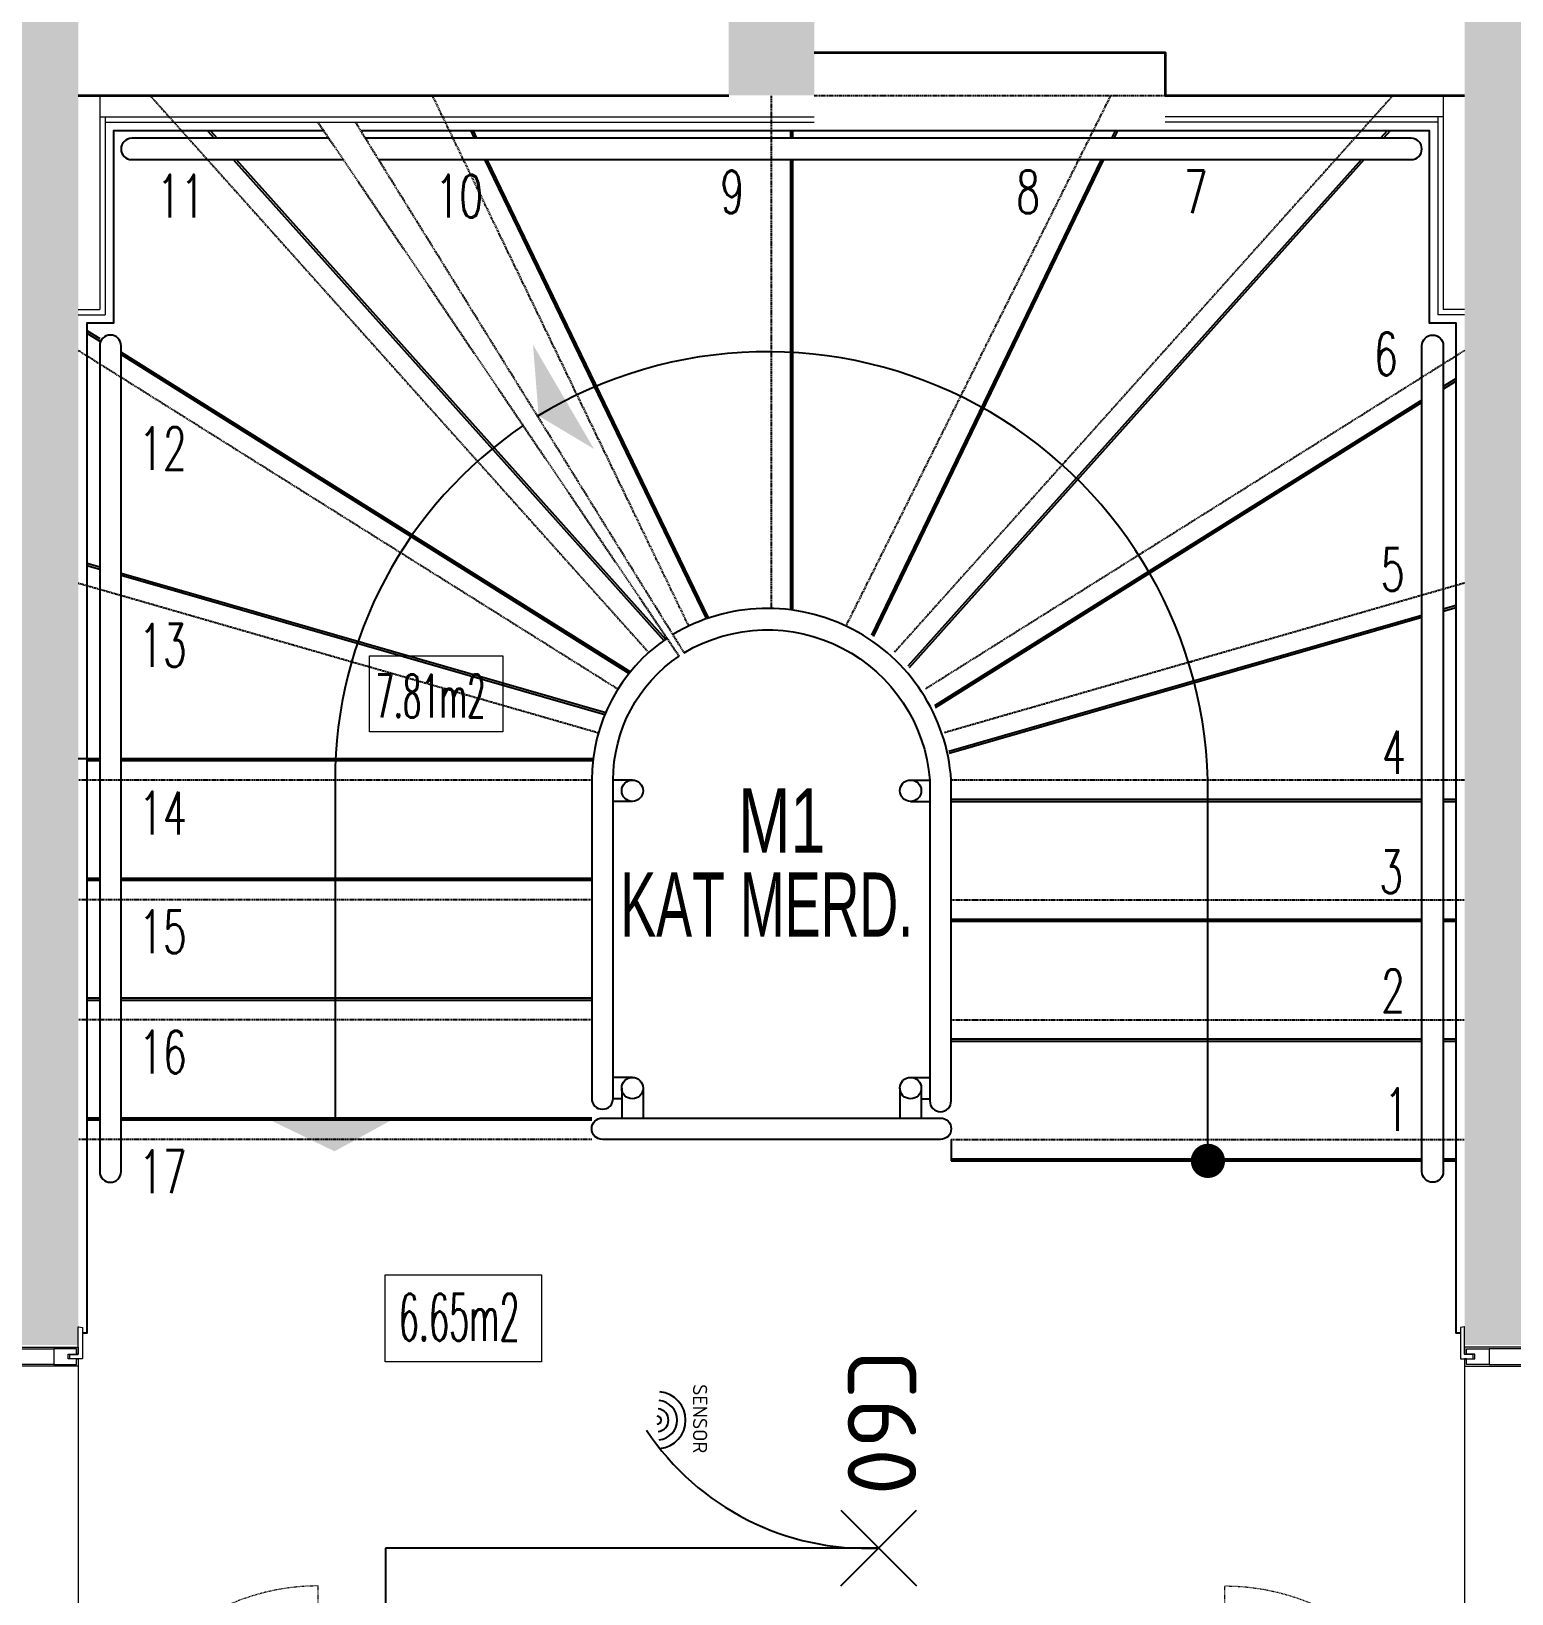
# Model space of a CAD drawing. Header units: millimetres. Extents: x -4402 to 30102, y 1696 to 6551.
# Drawn here: x 16044.1 to 16390.1, y 4276.8 to 4642 of the extents above; entities that cross this region are included whole.
import ezdxf

# ---------------------------------------------------------------- set-up
doc = ezdxf.new("R2010")
doc.units = ezdxf.units.MM
doc.linetypes.add('DOT', pattern=[0.25, 0, -0.25])
doc.linetypes.add('HIDDEN', pattern=[0.375, 0.25, -0.125])
for name, color, linetype in [('BOYA', 253, 'Continuous'), ('CEMAL AYAR  AYD. HAT', 6, 'Continuous'), ('YM', 7, 'Continuous')]:
    doc.layers.add(name, color=color, linetype=linetype)
for name, color, linetype, lineweight in [('DV', 4, 'Continuous', 35), ('KP', 1, 'Continuous', 20), ('M', 30, 'Continuous', 25), ('MH', 20, 'Continuous', 20), ('P', 1, 'Continuous', 20), ('S', 6, 'Continuous', 20), ('YA', 3, 'Continuous', 13), ('YYM', 20, 'Continuous', 18)]:
    doc.layers.add(name, color=color, linetype=linetype, lineweight=lineweight)
doc.styles.add('1', font='arial.ttf', dxfattribs={"height": 18})
doc.styles.add('SIMPLEX', font='SIMPLEX.SHX', dxfattribs={"width": 0.65, "height": 10})
doc.styles.add('TXT', font='isocpeur.ttf')

# ---------------------------------------------------------------- blocks, each defined once
blk = doc.blocks.new('SK01')
at = {"layer": 'P', "color": 40, "linetype": 'DOT', "ltscale": 0.5}
blk.add_line((-1.71, 56.05), (-53.66, 56.05), dxfattribs=at)
at = {"layer": 'P'}
for p, q in [((-1.12, 4.2), (-1.12, 55.8)), ((-0.8, 55.9), (-1.02, 55.9)), ((-0.8, 55.9), (-0.8, 4.1)), ((-0.8, 55.9), (0.68, 55.9)), ((0.68, 55.9), (-0.8, 55.9)), ((0.68, 55.9), (0.68, 4.1)), ((0.68, 55.9), (0.9, 55.9)), ((1, 4.2), (1, 55.8)), ((8, 55), (8, 5)), ((0.68, 50.9), (-0.8, 50.9)), ((-4.77, 17.84), (-4.99, 7.61)), ((-4.77, 17.84), (-3.66, 17.84)), ((-3.66, 17.84), (-3.25, 8.61)), ((-3.25, 8.61), (-1.77, 8.61)), ((0.68, 9.1), (-0.8, 9.1)), ((1.65, 8.31), (2.52, 8.31)), ((1.65, 7.41), (2.52, 7.41)), ((2.52, 8.42), (2.52, 7.34)), ((2.72, 8.62), (3.35, 8.62)), ((3.55, 8.42), (3.55, 7.34)), ((3.55, 8.31), (3.84, 8.31)), ((3.55, 7.41), (3.84, 7.41)), ((3.84, 8.31), (3.84, 7.41)), ((-4.49, 7.11), (-1.77, 7.11)), ((-0.8, 4.1), (-1.02, 4.1)), ((0.68, 4.1), (-0.8, 4.1)), ((0.68, 4.1), (0.9, 4.1)), ((2.72, 7.14), (3.35, 7.14))]:
    blk.add_line(p, q, dxfattribs=at)
at = {"layer": 'P', "color": 1}
for points in [[(-0.8, 59.7), (-0.8, 56.2), (-1.02, 56.2, -0.414214), (-1.12, 56.3), (-1.12, 63.6, -0.414214), (-1.02, 63.7), (-0.8, 63.7)], [(-0.8, 0.3), (-0.8, 3.8), (-1.02, 3.8, 0.414214), (-1.12, 3.7), (-1.12, -3.6, 0.414214), (-1.02, -3.7), (-0.8, -3.7)]]:
    blk.add_lwpolyline(points, format="xyb", close=True, dxfattribs=at)
for points in [[(0, 56.2), (-0.8, 56.2), (-0.8, 63.7), (0, 63.7)], [(0, 59.2), (0, 56.2), (1.28, 56.2), (1.28, 55), (8, 55), (8, 59.2)], [(1.28, 55.98), (1.18, 55.98), (1, 55.78), (1, 55.36), (1.18, 55.16), (1.28, 55.16), (1.28, 55.46), (1.58, 55.46), (1.58, 55.66), (1.28, 55.66)], [(0, 3.8), (-0.8, 3.8), (-0.8, -3.7), (0, -3.7)], [(0, 0.8), (0, 3.8), (1.28, 3.8), (1.28, 5), (8, 5), (8, 0.8)], [(1.28, 4.02), (1.18, 4.02), (1, 4.22), (1, 4.64), (1.18, 4.84), (1.28, 4.84), (1.28, 4.54), (1.58, 4.54), (1.58, 4.34), (1.28, 4.34)], [(0, 0), (0, 0.8), (8, 0.8), (8, 0)]]:
    blk.add_lwpolyline(points, close=True, dxfattribs=at)
for points in [[(0, 59.2), (8, 59.2), (8, 60), (0, 60)], [(1.28, 55), (8, 55)]]:
    blk.add_lwpolyline(points, dxfattribs=at)
at = {"layer": 'P'}
for points in [[(8, 55), (8, 54.78, -0.414214), (7.9, 54.68), (1.38, 54.68, -0.414214), (1.28, 54.78), (1.28, 55)], [(-1.32, 8.91), (-1.57, 8.91, 0.414214), (-1.77, 8.71), (-1.77, 7.01, 0.414214), (-1.57, 6.81), (-1.32, 6.81)], [(-1.12, 9.91, 0.414214), (-1.32, 9.71), (-1.32, 6.01, 0.414214), (-1.12, 5.81)], [(1, 9.91, -0.414214), (1.2, 9.71), (1.2, 6.01, -0.414214), (1, 5.81)], [(1.2, 8.91), (1.45, 8.91, -0.414214), (1.65, 8.71), (1.65, 7.01, -0.414214), (1.45, 6.81), (1.2, 6.81)], [(8, 5), (8, 5.22, 0.414214), (7.9, 5.32), (1.38, 5.32, 0.414214), (1.28, 5.22), (1.28, 5)]]:
    blk.add_lwpolyline(points, format="xyb", dxfattribs=at)
for points in [[(2.88, 8.62), (2.88, 9.02), (3.2, 9.02), (3.2, 8.62)], [(3.2, 7.14), (3.2, 6.12), (2.88, 6.12), (2.88, 7.14)]]:
    blk.add_lwpolyline(points, dxfattribs=at)
for points in [[(1.78, 5.52), (1.78, 5.32), (4.3, 5.32), (4.3, 5.52)], [(2.78, 6.94), (2.78, 6.02), (3.3, 6.02), (3.3, 6.94), (3.8, 6.94), (3.8, 5.52), (2.28, 5.52), (2.28, 6.94)]]:
    blk.add_lwpolyline(points, close=True, dxfattribs=at)
at = {"layer": 'P', "color": 1}
blk.add_circle((-1.71, 56.05), 0.5, dxfattribs=at)
at = {"layer": 'P', "color": 40, "linetype": 'DOT', "ltscale": 0.5}
blk.add_arc((-1.71, 56.05), 51.95, 180, 270.7596, dxfattribs=at)
at = {"layer": 'P'}
for centre, radius, start, end in [((-1.02, 55.8), 0.1, 90, 180), ((0.9, 55.8), 0.1, 0, 90), ((-4.49, 7.61), 0.5, 180, 270), ((2.72, 8.42), 0.2, 90, 180), ((2.72, 7.34), 0.2, 180, 270), ((3.35, 8.42), 0.2, 0, 90), ((3.35, 7.34), 0.2, 270, 0), ((-1.02, 4.2), 0.1, 180, 270), ((0.9, 4.2), 0.1, 270, 0)]:
    blk.add_arc(centre, radius, start, end, dxfattribs=at)
blk = doc.blocks.new('KP-100-D1')
at = {"layer": 'KP', "ltscale": 3}
for p, q in [((-10.1, 5), (-10.1, 95)), ((10, 95), (10, 5))]:
    blk.add_line(p, q, dxfattribs=at)
at = {"layer": 'KP'}
for p, q in [((-85.03, 12.5), (-85.03, 11.52)), ((-84.81, 11.52), (-85.03, 11.52)), ((-76.28, 11.52), (-84.81, 11.52)), ((-78.28, 14.5), (-83.03, 14.5)), ((-80.66, 14.5), (-80.66, 11.52)), ((-76.28, 11.52), (-76.5, 11.52)), ((-76.28, 12.5), (-76.28, 11.52)), ((-76.9, 9.22), (-84.41, 9.22)), ((-82.81, 9.52), (-82.81, 9.22)), ((-78.5, 9.52), (-78.5, 9.22)), ((-97.8, 3.83), (-101.3, 3.83)), ((-98.55, 3.68), (-100.55, 3.68)), ((-12.5, 4.05), (-12.5, 2.72)), ((-10.39, 3.4), (-13.18, 3.4))]:
    blk.add_line(p, q, dxfattribs=at)
at = {"layer": 'KP', "color": 1, "ltscale": 3}
for points in [[(-11, 96.75), (-9.1, 96.75, 0.414214), (-9, 96.85), (-9, 97.65, 0.414214), (-9.1, 97.75), (-10.9, 97.75, -0.414214), (-11, 97.85), (-11, 104.14, 0.453592), (-11.11, 104.23), (-11.91, 104.06, 0.375902), (-12, 103.96), (-12, 96.85, 0.414214), (-11.9, 96.75), (-11, 96.75)], [(10, 96.75), (8.1, 96.75, -0.414214), (8, 96.85), (8, 97.65, -0.414214), (8.1, 97.75), (9.9, 97.75, 0.414214), (10, 97.85), (10, 104.14, -0.453592), (10.11, 104.23), (10.91, 104.06, -0.375902), (11, 103.96), (11, 96.85, -0.414214), (10.9, 96.75), (10, 96.75)], [(-11, 3.25), (-9.1, 3.25, -0.414214), (-9, 3.15), (-9, 2.35, -0.414214), (-9.1, 2.25), (-10.9, 2.25, 0.414214), (-11, 2.15), (-11, -4.14, -0.453592), (-11.11, -4.23), (-11.91, -4.06, -0.375902), (-12, -3.96), (-12, 3.15, -0.414214), (-11.9, 3.25), (-11, 3.25)], [(10, 3.25), (8.1, 3.25, 0.414214), (8, 3.15), (8, 2.35, 0.414214), (8.1, 2.25), (9.9, 2.25, -0.414214), (10, 2.15), (10, -4.14, 0.453592), (10.11, -4.23), (10.91, -4.06, 0.375902), (11, -3.96), (11, 3.15, 0.414214), (10.9, 3.25), (10, 3.25)]]:
    blk.add_lwpolyline(points, format="xyb", dxfattribs=at)
at = {"layer": 'KP', "ltscale": 3}
for points in [[(-10.6, 97.8), (-11, 97.8), (-11, 99.5), (10, 99.5), (10, 97.8), (9.6, 97.8)], [(-10.6, 97.8), (-10.6, 99.1), (-5.25, 99.1), (-5.25, 95.4), (-10.1, 95.4), (-10.1, 95.9), (-9.8, 95.9), (-9.8, 96.1), (-10.1, 96.1), (-10.1, 96.7), (-8.6, 96.7), (-8.6, 97.8), (-10.6, 97.8)], [(-5.25, 99.1), (4.25, 99.1), (4.25, 95.4), (-5.25, 95.4)], [(9.6, 97.8), (9.6, 99.1), (4.25, 99.1), (4.25, 95.4), (9.6, 95.4), (9.6, 95.9), (9.6, 95.9), (9.6, 96.1), (9.6, 96.1), (9.6, 96.7), (7.6, 96.7), (7.6, 97.8), (9.6, 97.8)], [(9.6, 96.7), (10, 96.7), (10, 95), (-10.1, 95), (-10.1, 95.4)], [(-105.55, 4.5), (-105.55, 5.5), (-103.9, 5.5), (-103.9, 8), (-100.55, 8), (-100.55, 4.5), (-105.55, 4.5), (-105.55, 5.5)], [(-12.65, 4.5), (-12.65, 5.5), (-14.3, 5.5), (-14.3, 8), (-17.65, 8), (-17.65, 4.5), (-12.65, 4.5), (-12.65, 5.5)], [(-10.6, 2.2), (-10.6, 0.9), (-5.25, 0.9), (-5.25, 4.6), (-10.1, 4.6), (-10.1, 4.1), (-9.8, 4.1), (-9.8, 3.9), (-10.1, 3.9), (-10.1, 3.3), (-8.6, 3.3), (-8.6, 2.2), (-10.6, 2.2)], [(9.6, 3.3), (10, 3.3), (10, 5), (-10.1, 5), (-10.1, 4.6)], [(-5.25, 0.9), (4.25, 0.9), (4.25, 4.6), (-5.25, 4.6)], [(9.6, 2.2), (9.6, 0.9), (4.25, 0.9), (4.25, 4.6), (9.6, 4.6), (9.6, 4.1), (9.6, 4.1), (9.6, 3.9), (9.6, 3.9), (9.6, 3.3), (7.6, 3.3), (7.6, 2.2), (9.6, 2.2)], [(-10.6, 2.2), (-11, 2.2), (-11, 0.5), (10, 0.5), (10, 2.2), (9.6, 2.2)]]:
    blk.add_lwpolyline(points, dxfattribs=at)
for points in [[(-103.9, 8), (-103.9, 8.4, -0.414214), (-103.7, 8.6), (-14.55, 8.6, -0.414214), (-14.3, 8.35), (-14.3, 8)], [(-105.55, 4.5), (-105.55, 4.1, 0.414214), (-105.35, 3.9), (-12.9, 3.9, 0.414214), (-12.65, 4.15), (-12.65, 4.5)]]:
    blk.add_lwpolyline(points, format="xyb", close=True, dxfattribs=at)
for points in [[(-88, 4.5), (-93, 4.5), (-93, 8), (-88, 8)], [(-75.45, 4.5), (-80.45, 4.5), (-80.45, 8), (-75.45, 8)], [(-62.9, 4.5), (-67.9, 4.5), (-67.9, 8), (-62.9, 8)], [(-49.3, 4.5), (-54.3, 4.5), (-54.3, 8), (-49.3, 8)], [(-36.75, 4.5), (-41.75, 4.5), (-41.75, 8), (-36.75, 8)], [(-25.2, 4.5), (-30.2, 4.5), (-30.2, 8), (-25.2, 8)]]:
    blk.add_lwpolyline(points, close=True, dxfattribs=at)
at = {"layer": 'KP'}
for points in [[(-101.75, 3.9), (-101.75, 3.88, 0.414214), (-101.7, 3.83), (-97.4, 3.83, 0.414214), (-97.35, 3.88), (-97.35, 3.9)], [(-98.55, 3.68), (-98.55, 0.2, 0.414214), (-98.05, -0.3), (-90.05, -0.3, -0.414214), (-89.55, -0.8), (-89.55, -1.79, -0.410092), (-90.05, -2.3), (-100.05, -2.3, -0.414214), (-100.55, -1.8), (-100.55, 3.68)]]:
    blk.add_lwpolyline(points, format="xyb", dxfattribs=at)
for points in [[(-100.55, 3.68), (-100.85, 3.83)], [(-98.55, 3.68), (-98.25, 3.83)]]:
    blk.add_lwpolyline(points, dxfattribs=at)
for radius in [0.5, 0.42]:
    blk.add_circle((-12.5, 3.4), radius, dxfattribs=at)
at = {"layer": 'KP', "color": 8, "linetype": 'HIDDEN', "ltscale": 0.5}
blk.add_arc((-12.5, 3.4), 93.05, 88.522, 178.7068, dxfattribs=at)
at = {"layer": 'KP'}
for centre, radius, start, end in [((-83.03, 12.5), 2, 90, 180), ((-84.81, 9.52), 2, 0, 90), ((-80.2, 11.56), 3.55, 123.8829, 180.6295), ((-81.11, 11.56), 3.55, 359.3705, 56.1171), ((-76.5, 9.52), 2, 90, 180), ((-78.28, 12.5), 2, 0, 90), ((-84.41, 8.6), 0.625, 90, 180), ((-76.9, 8.6), 0.625, 0, 90)]:
    blk.add_arc(centre, radius, start, end, dxfattribs=at)

msp = doc.modelspace()

# ---------------------------------------------------------------- hatches: boundary and pattern name
at = {"layer": 'BOYA', "linetype": 'Continuous'}
for points in [[(16227.09, 4856.98), (16207.09, 4856.98), (16207.09, 4626.98), (16227.09, 4626.98)], [(16055.09, 4654.98), (16035.09, 4654.98), (16035.09, 4334.98), (16055.09, 4334.98)], [(16399.09, 4654.98), (16379.09, 4654.98), (16379.09, 4334.98), (16399.09, 4334.98)]]:
    msp.add_hatch(color=256, dxfattribs=at).paths.add_polyline_path(points)

# ---------------------------------------------------------------- linework, layer by layer
at = {"layer": 'CEMAL AYAR  AYD. HAT', "color": 9, "true_color": 0xd19cc7}
for p, q in [((16233.31, 4278.65), (16250.98, 4296.32)), ((16233.31, 4296.32), (16250.98, 4278.65)), ((16242.14, 4287.49), (16126.9, 4287.49))]:
    msp.add_line(p, q, dxfattribs=at)
at = {"layer": 'CEMAL AYAR  AYD. HAT', "color": 9, "linetype": 'ByBlock', "true_color": 0xd19cc7}
msp.add_line((16126.9, 4287.49), (16126.9, 4190.49), dxfattribs=at)
at = {"layer": 'CEMAL AYAR  AYD. HAT', "color": 9, "true_color": 0xd19cc7}
for centre, radius, start, end in [((16190.39, 4317.38), 6.64, 275.4065, 84.5935), ((16190.39, 4317.38), 2.64, 274.5365, 85.4635), ((16190.39, 4317.38), 4.64, 275.1591, 84.8409), ((16190.39, 4317.38), 0.919, 270, 90), ((16239.38, 4349.22), 61.8, 213.5861, 272.5668)]:
    msp.add_arc(centre, radius, start, end, dxfattribs=at)
at = {"layer": 'DV'}
for p, q in [((16055.09, 4626.98), (16207.09, 4626.98)), ((16309.09, 4626.98), (16379.09, 4626.98))]:
    msp.add_line(p, q, dxfattribs=at)
msp.add_lwpolyline([(16227.09, 4636.98), (16309.09, 4636.98), (16309.09, 4626.98)], dxfattribs=at)
at = {"layer": 'M', "color": 8, "linetype": 'HIDDEN'}
for p, q in [((16071.85, 4626.98), (16188.41, 4496.78)), ((16137.81, 4626.98), (16197.7, 4503)), ((16217.09, 4506.98), (16217.09, 4626.98)), ((16227.09, 4626.98), (16309.09, 4626.98)), ((16296.38, 4626.98), (16234.49, 4503)), ((16362.34, 4626.98), (16245.77, 4496.78)), ((16055.09, 4567.38), (16181.21, 4488.24)), ((16379.09, 4567.38), (16252.98, 4488.24)), ((16055.09, 4513.03), (16176.65, 4478.05)), ((16379.09, 4513.03), (16257.53, 4478.05)), ((16175.09, 4466.98), (16055.09, 4466.98)), ((16379.09, 4466.98), (16259.09, 4466.98)), ((16175.09, 4438.98), (16055.09, 4438.98)), ((16259.09, 4438.98), (16379.09, 4438.98)), ((16175.09, 4410.98), (16055.09, 4410.98)), ((16259.09, 4410.98), (16379.09, 4410.98)), ((16175.09, 4382.98), (16055.09, 4382.98)), ((16259.09, 4382.98), (16379.09, 4382.98))]:
    msp.add_line(p, q, dxfattribs=at)
at = {"layer": 'M', "color": 6, "linetype": 'HIDDEN'}
for p, q in [((16111.1, 4620.73), (16195.49, 4495.97)), ((16196.66, 4496.74), (16119.85, 4620.73))]:
    msp.add_line(p, q, dxfattribs=at)
at = {"layer": 'M', "color": 8}
for p, q in [((16085.28, 4618.73), (16086.84, 4616.98)), ((16146.79, 4618.73), (16147.63, 4616.98)), ((16221.59, 4616.98), (16221.59, 4618.73)), ((16297.4, 4618.73), (16296.55, 4616.98)), ((16360.99, 4618.73), (16359.43, 4616.98)), ((16091.32, 4611.98), (16191.94, 4499.6)), ((16150.05, 4611.98), (16201.86, 4504.73)), ((16221.59, 4506.98), (16221.59, 4611.98)), ((16294.13, 4611.98), (16240.43, 4500.82)), ((16354.95, 4611.98), (16248.96, 4493.59)), ((16057.09, 4571.44), (16060.09, 4569.56)), ((16065.09, 4566.42), (16183.82, 4491.92)), ((16377.09, 4560.82), (16374.09, 4558.93)), ((16369.09, 4555.8), (16255.15, 4484.3)), ((16057.09, 4517.13), (16060.09, 4516.27)), ((16065.09, 4514.83), (16178.14, 4482.3)), ((16377.09, 4507.77), (16374.09, 4506.9)), ((16369.09, 4505.47), (16258.53, 4473.65)), ((16060.09, 4471.48), (16057.09, 4471.48)), ((16175.35, 4471.48), (16065.09, 4471.48)), ((16259.09, 4462.48), (16369.09, 4462.48)), ((16374.09, 4462.48), (16377.09, 4462.48)), ((16060.09, 4443.48), (16057.09, 4443.48)), ((16175.09, 4443.48), (16065.09, 4443.48)), ((16259.09, 4434.48), (16369.09, 4434.48)), ((16374.09, 4434.48), (16377.09, 4434.48)), ((16060.09, 4415.48), (16057.09, 4415.48)), ((16175.09, 4415.48), (16065.09, 4415.48)), ((16259.09, 4406.48), (16369.09, 4406.48)), ((16374.09, 4406.48), (16377.09, 4406.48)), ((16060.09, 4387.48), (16057.09, 4387.48)), ((16175.09, 4387.48), (16065.09, 4387.48)), ((16259.09, 4378.48), (16369.09, 4378.48)), ((16374.09, 4378.48), (16377.09, 4378.48))]:
    msp.add_line(p, q, dxfattribs=at)
at = {"layer": 'M'}
for p, q in [((16085.95, 4618.73), (16087.51, 4616.98)), ((16147.34, 4618.73), (16148.19, 4616.98)), ((16222.09, 4616.98), (16222.09, 4618.73)), ((16297.95, 4618.73), (16297.11, 4616.98)), ((16361.66, 4618.73), (16360.1, 4616.98)), ((16091.99, 4611.98), (16192.35, 4499.89)), ((16150.6, 4611.98), (16202.33, 4504.89)), ((16222.09, 4506.98), (16222.09, 4611.98)), ((16294.69, 4611.98), (16240.86, 4500.54)), ((16355.62, 4611.98), (16249.29, 4493.22)), ((16057.09, 4572.03), (16060.09, 4570.15)), ((16065.09, 4567.01), (16184.14, 4492.31)), ((16377.09, 4560.23), (16374.09, 4558.34)), ((16369.09, 4555.21), (16255.37, 4483.84)), ((16057.09, 4517.65), (16060.09, 4516.79)), ((16065.09, 4515.35), (16178.34, 4482.76)), ((16377.09, 4507.25), (16374.09, 4506.38)), ((16369.09, 4504.95), (16258.62, 4473.15)), ((16060.09, 4471.98), (16055.09, 4471.98)), ((16175.41, 4471.98), (16065.09, 4471.98)), ((16259.09, 4461.98), (16369.09, 4461.98)), ((16374.09, 4461.98), (16377.09, 4461.98)), ((16060.09, 4443.98), (16057.09, 4443.98)), ((16175.09, 4443.98), (16065.09, 4443.98)), ((16259.09, 4433.98), (16369.09, 4433.98)), ((16374.09, 4433.98), (16377.09, 4433.98)), ((16060.09, 4415.98), (16057.09, 4415.98)), ((16175.09, 4415.98), (16065.09, 4415.98)), ((16259.09, 4405.98), (16369.09, 4405.98)), ((16374.09, 4405.98), (16377.09, 4405.98)), ((16060.09, 4387.98), (16057.09, 4387.98)), ((16175.09, 4387.98), (16065.09, 4387.98)), ((16259.09, 4382.98), (16259.09, 4377.98)), ((16259.09, 4377.98), (16369.09, 4377.98)), ((16374.09, 4377.98), (16377.09, 4377.98))]:
    msp.add_line(p, q, dxfattribs=at)
at = {"layer": 'M', "linetype": 'Continuous'}
for p, q in [((16184.59, 4466.98), (16180.09, 4466.98)), ((16249.59, 4466.98), (16254.09, 4466.98)), ((16184.59, 4461.98), (16180.09, 4461.98)), ((16249.59, 4461.98), (16254.09, 4461.98)), ((16184.59, 4397.48), (16180.09, 4397.48)), ((16249.59, 4397.48), (16254.09, 4397.48)), ((16182.09, 4394.98), (16182.09, 4387.98)), ((16187.09, 4394.98), (16187.09, 4387.98)), ((16247.09, 4394.98), (16247.09, 4387.98)), ((16252.09, 4394.98), (16252.09, 4387.98)), ((16182.09, 4392.48), (16180.09, 4392.48)), ((16252.09, 4392.48), (16254.09, 4392.48))]:
    msp.add_line(p, q, dxfattribs=at)
at = {"layer": 'M', "color": 8}
for points in [[(16112.45, 4618.73), (16063.34, 4618.73), (16063.34, 4573.73), (16057.09, 4573.73), (16057.09, 4337.68), (16056.21, 4337.68)], [(16377.97, 4337.68), (16377.09, 4337.68), (16377.09, 4573.73), (16370.84, 4573.73), (16370.84, 4618.73), (16121.09, 4618.73)]]:
    msp.add_lwpolyline(points, dxfattribs=at)
at = {"layer": 'M'}
for points in [[(16113.64, 4616.98), (16067.59, 4616.98, 1), (16067.59, 4611.98), (16117.02, 4611.98)], [(16125.27, 4611.98), (16366.59, 4611.98, 1), (16366.59, 4616.98), (16122.17, 4616.98)], [(16319.09, 4377.98), (16319.09, 4466.98, 0.576183), (16162.43, 4551.99, 0.587741)], [(16159.07, 4549.81, 0.248986), (16115.09, 4466.98), (16115.09, 4387.48)], [(16196.66, 4496.74, -0.55572), (16254.09, 4466.98), (16254.09, 4391.98, 1), (16259.09, 4391.98), (16259.09, 4466.98, 0.559557), (16194.03, 4500.99, 0.587741)], [(16192.68, 4500.12, 0.248986), (16175.09, 4466.98), (16175.09, 4392.56, 1), (16180.09, 4392.56), (16180.09, 4466.98, -0.248986), (16195.49, 4495.97)]]:
    msp.add_lwpolyline(points, format="xyb", dxfattribs=at)
for points in [[(16060.09, 4568.48), (16060.09, 4375.48, 1), (16065.09, 4375.48), (16065.09, 4568.48, 1)], [(16374.09, 4568.48), (16374.09, 4375.48, -1), (16369.09, 4375.48), (16369.09, 4568.48, -1)], [(16256.59, 4382.98), (16177.59, 4382.98, -1), (16177.59, 4387.98), (16256.59, 4387.98, -1)]]:
    msp.add_lwpolyline(points, format="xyb", close=True, dxfattribs=at)
at = {"layer": 'M', "const_width": 4}
msp.add_lwpolyline([(16317.09, 4377.98, 1), (16321.09, 4377.98, 1)], format="xyb", close=True, dxfattribs=at)
at = {"layer": 'M', "linetype": 'Continuous'}
for centre in [(16184.59, 4464.48), (16249.59, 4464.48), (16184.59, 4394.98), (16249.59, 4394.98)]:
    msp.add_circle(centre, 2.5, dxfattribs=at)
at = {"layer": 'M'}
for p in [(16148.39, 4541.49), (16285.8, 4541.49), (16130.39, 4520.14), (16303.8, 4520.14), (16118.99, 4494.64), (16315.19, 4494.64)]:
    msp.add_point(p, dxfattribs=at)
at = {"layer": 'M', "linetype": 'Continuous'}
for points in [[(16175.61, 4544.36), (16161.36, 4568.73), (16162.66, 4552.12)], [(16128.22, 4387.48), (16099.99, 4387.48), (16114.99, 4380.22)]]:
    msp.add_solid(points, dxfattribs=at)
at = {"layer": 'S'}
for p, q in [((16061.34, 4621.98), (16061.34, 4575.73)), ((16061.34, 4620.73), (16227.09, 4620.73)), ((16372.84, 4620.73), (16309.09, 4620.73)), ((16372.84, 4621.98), (16372.84, 4575.73)), ((16055.09, 4575.73), (16061.34, 4575.73)), ((16379.09, 4575.73), (16372.84, 4575.73))]:
    msp.add_line(p, q, dxfattribs=at)
at = {"layer": 'YA'}
for p, q in [((16060.09, 4626.98), (16060.09, 4576.98)), ((16374.09, 4626.98), (16374.09, 4576.98)), ((16060.09, 4621.98), (16227.09, 4621.98)), ((16374.09, 4621.98), (16309.09, 4621.98)), ((16055.09, 4576.98), (16060.09, 4576.98)), ((16379.09, 4576.98), (16374.09, 4576.98))]:
    msp.add_line(p, q, dxfattribs=at)
at = {"layer": 'YYM'}
for points in [[(16123.18, 4496), (16154.34, 4496), (16154.34, 4478.28), (16123.18, 4478.28)], [(16163.36, 4331.02), (16126.77, 4331.02), (16126.77, 4351.32), (16163.36, 4351.32)]]:
    msp.add_lwpolyline(points, close=True, dxfattribs=at)

# ---------------------------------------------------------------- block references
at = {"layer": 'KP'}
msp.add_blockref('KP-100-D1', (16045.09, 4234.98), dxfattribs=at)
at = {"layer": 'KP', "xscale": -1}
msp.add_blockref('KP-100-D1', (16389.09, 4234.98), dxfattribs=at)
at = {"layer": 'P', "linetype": 'ByBlock', "rotation": 270}
msp.add_blockref('SK01', (16055.09, 4224.98), dxfattribs=at)
at = {"layer": 'P', "linetype": 'ByBlock', "xscale": -1, "rotation": 90}
msp.add_blockref('SK01', (16379.09, 4224.98), dxfattribs=at)

# ---------------------------------------------------------------- texts
at = {"layer": 'CEMAL AYAR  AYD. HAT', "color": 9, "true_color": 0xd19cc7, "style": 'TXT'}
for s, height, p in [('C60', 16, (16234.9, 4333.89)), ('SENSOR', 3.335, (16198.73, 4325.8))]:
    msp.add_text(s, height=height, rotation=270, dxfattribs=at).set_placement(p)
at = {"layer": 'MH', "style": '1'}
for s, width, p in [('M1', 0.7, (16209.3, 4450.04)), ('KAT MERD.', 0.6, (16181.76, 4430.38))]:
    msp.add_text(s, height=15, dxfattribs=dict(at, width=width)).set_placement(p)
at = {"layer": 'YM', "style": 'SIMPLEX', "width": 0.65}
for s, p in [('11', (16073.45, 4598.43)), ('10', (16138.54, 4598.43)), ('9', (16205.13, 4599.43)), ('8', (16274.26, 4599.43)), ('7', (16313.46, 4599.43)), ('6', (16357.89, 4561.55)), ('12', (16069.29, 4539.45)), ('5', (16359.48, 4511.2)), ('13', (16069.29, 4493.46)), ('4', (16359.77, 4468.46)), ('14', (16069.29, 4454.23)), ('3', (16359.12, 4440.55)), ('15', (16069.29, 4426.52)), ('2', (16359.56, 4412.7)), ('16', (16069.29, 4398.38)), ('1', (16360.34, 4384.97)), ('17', (16069.29, 4370.47))]:
    msp.add_text(s, height=10, dxfattribs=at).set_placement(p)
at = {"layer": 'YYM', "style": 'SIMPLEX', "width": 0.5}
for s, height, p in [('7.81m2', 10, (16124.53, 4481.62)), ('6.65m2', 11, (16129.96, 4335.94))]:
    msp.add_text(s, height=height, dxfattribs=at).set_placement(p)

doc.saveas('drawing.dxf')
